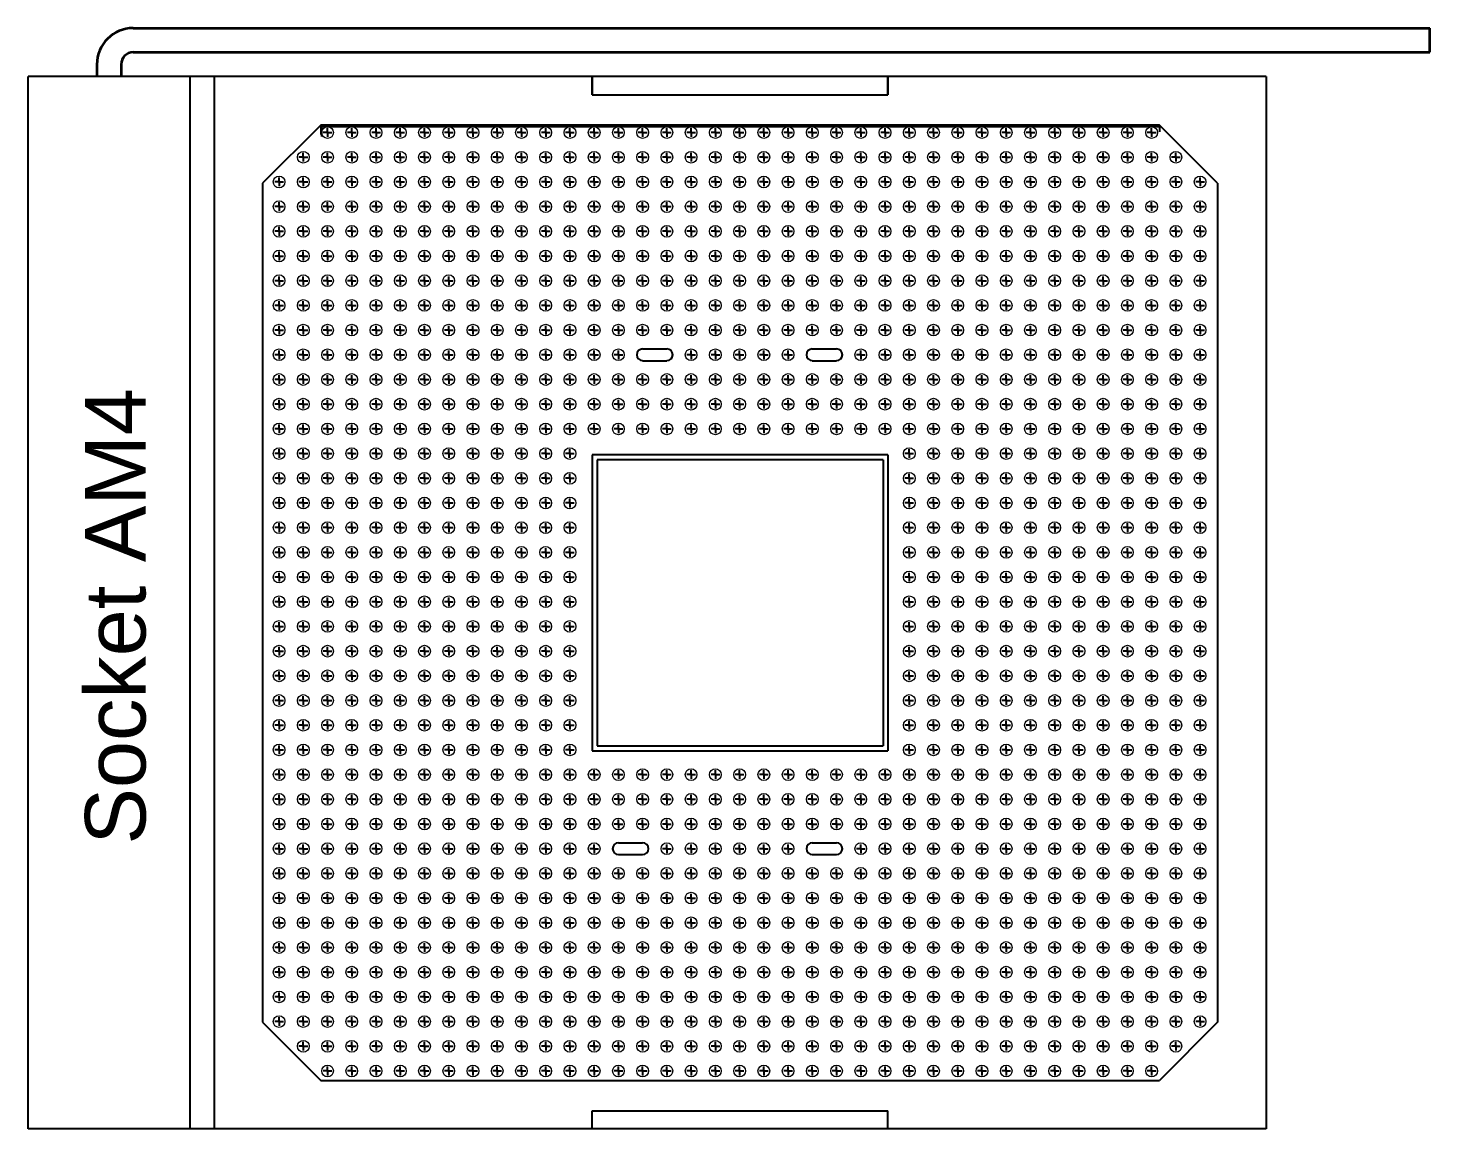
# Model space of a CAD drawing. Header units: millimetres. Extents: x 2 to 2300, y 1 to 1245.
# Drawn here: x 1.7 to 59.5, y 1.1 to 46.5 of the extents above; entities that cross this region are included whole.
import ezdxf

# ---------------------------------------------------------------- set-up
doc = ezdxf.new("R2010")
doc.units = ezdxf.units.MM
doc.layers.add('Carcasa soclu procesor', color=10, linetype='Continuous')
doc.layers.add('Maneta', color=80, linetype='Continuous', lineweight=35)
doc.layers.add('Pini', color=50, linetype='Continuous', lineweight=0)
doc.styles.get("Standard").update_dxf_attribs({"font": 'arial.ttf'})

# ---------------------------------------------------------------- blocks, each defined once
blk = doc.blocks.new('*U4')
at = {"layer": 'Pini', "color": 0, "linetype": 'Continuous', "transparency": 16777216}
for p, q in [((-0.161, 0), (-0.049, 0)), ((-0.024, 0), (0.024, 0)), ((0, 0.049), (0, 0.161)), ((0, -0.024), (0, 0.024)), ((0.049, 0), (0.161, 0)), ((0, -0.161), (0, -0.049))]:
    blk.add_line(p, q, dxfattribs=at)
blk = doc.blocks.new('pin')
at = {"layer": 'Pini', "lineweight": -3}
for q in [(-0.18, 0), (0, 0.18), (0.18, 0), (0, -0.18)]:
    blk.add_line((0, 0), q, dxfattribs=at)
at = {"layer": 'Pini'}
blk.add_circle((0, 0), 0.242, dxfattribs=at)
at = {"layer": 'Pini', "color": 61, "linetype": 'Continuous', "true_color": 0xedee99}
blk.add_blockref('*U4', (0, 0), dxfattribs=at)

msp = doc.modelspace()

# ---------------------------------------------------------------- hatches: boundary and pattern name
at = {"layer": 'Carcasa soclu procesor', "lineweight": -3}
h = msp.add_hatch(color=256, dxfattribs=at)
h.dxf.hatch_style = 1
h.paths.add_polyline_path([(14.452, 42.487), (13.787, 42.487), (13.869, 42.468), (14.267, 42.468), (14.267, 42.423), (14.452, 42.422)])
h = msp.add_hatch(color=256, dxfattribs=at)
h.dxf.hatch_style = 1
h.paths.add_polyline_path([(14.267, 42.468), (13.869, 42.468), (14.059, 42.422), (14.076, 42.421), (14.267, 42.421)])
h = msp.add_hatch(color=256, dxfattribs=at)
h.dxf.hatch_style = 1
h.paths.add_polyline_path([(23.683, 42.487), (14.452, 42.487), (14.452, 42.422), (23.687, 42.422)])
h.paths.add_polyline_path([(47.903, 42.487), (23.683, 42.487), (23.687, 42.422), (47.906, 42.422)])
h = msp.add_hatch(color=256, dxfattribs=at)
h.dxf.hatch_style = 1
h.paths.add_polyline_path([(48.183, 42.487), (47.903, 42.487), (47.906, 42.421), (47.906, 42.469), (48.182, 42.469), (48.182, 42.445)])
h = msp.add_hatch(color=256, dxfattribs=at)
h.dxf.hatch_style = 1
h.paths.add_polyline_path([(47.903, 42.487), (47.903, 42.422), (47.906, 42.422)])
h = msp.add_hatch(dxfattribs=at)
h.set_pattern_fill('ANGLE', color=256)
h.set_pattern_definition([(0, (0, 0), (0, 6.985), [5.08, -1.905]), (90, (0, 0), (-6.985, 4e-16), [5.08, -1.905])])
h.paths.add_polyline_path([(48.182, 42.445), (48.182, 42.469), (47.906, 42.469), (47.906, 42.421), (48.066, 42.421)])
h = msp.add_hatch(color=256, dxfattribs=at)
h.dxf.hatch_style = 1
h.paths.add_polyline_path([(48.387, 42.487), (48.183, 42.487), (48.182, 42.445)])

# ---------------------------------------------------------------- linework, layer by layer
at = {"layer": 'Carcasa soclu procesor'}
for p, q in [((1.707, 1.087), (1.707, 44.487)), ((8.387, 44.487), (1.707, 44.487)), ((9.387, 44.487), (8.387, 44.487)), ((8.387, 44.487), (8.387, 1.087)), ((9.387, 44.487), (9.387, 1.087)), ((52.787, 44.487), (9.387, 44.487)), ((24.987, 44.487), (24.987, 43.737)), ((24.987, 43.737), (24.987, 44.487)), ((37.187, 44.487), (37.187, 43.737)), ((37.187, 43.737), (37.187, 44.487)), ((52.787, 44.487), (52.787, 1.087)), ((24.987, 43.737), (37.187, 43.737)), ((13.787, 42.487), (11.387, 40.087)), ((13.787, 42.487), (48.387, 42.487)), ((50.787, 40.087), (48.387, 42.487)), ((11.387, 40.087), (11.387, 5.487)), ((50.787, 40.087), (50.787, 5.487)), ((37.187, 28.887), (24.987, 28.887)), ((24.987, 28.887), (24.987, 16.687)), ((36.987, 28.687), (25.187, 28.687)), ((25.187, 28.687), (25.187, 16.887)), ((36.987, 28.687), (36.987, 16.887)), ((37.187, 28.887), (37.187, 16.687)), ((25.187, 16.887), (36.987, 16.887)), ((24.987, 16.687), (37.187, 16.687)), ((11.387, 5.487), (13.787, 3.087)), ((50.787, 5.487), (48.387, 3.087)), ((13.787, 3.087), (48.387, 3.087)), ((24.987, 1.087), (24.987, 1.837)), ((24.987, 1.837), (37.187, 1.837)), ((37.187, 1.087), (37.187, 1.837)), ((52.787, 1.087), (1.707, 1.087)), ((9.387, 1.087), (8.387, 1.087))]:
    msp.add_line(p, q, dxfattribs=at)
at = {"layer": 'Carcasa soclu procesor', "lineweight": -3}
for p, q in [((14.065, 42.421), (13.787, 42.487)), ((13.787, 42.487), (48.387, 42.487)), ((48.387, 42.487), (13.787, 42.487)), ((13.787, 42.487), (13.787, 42.104)), ((14.452, 42.487), (13.787, 42.487)), ((14.059, 42.422), (13.787, 42.424)), ((13.787, 42.424), (14.452, 42.422)), ((14.267, 42.468), (13.814, 42.468)), ((13.814, 42.468), (13.814, 42.422)), ((13.814, 42.468), (13.814, 42.019)), ((13.814, 42.422), (14.059, 42.422)), ((48.066, 42.421), (13.814, 42.422)), ((14.065, 42.421), (13.938, 42.421)), ((14.059, 42.422), (14.086, 42.42)), ((48.066, 42.421), (14.065, 42.421)), ((14.065, 42.421), (14.267, 42.421)), ((14.267, 42.421), (14.267, 42.468)), ((14.424, 42.422), (14.425, 42.487)), ((48.183, 42.421), (14.424, 42.422)), ((14.425, 42.487), (48.183, 42.487)), ((14.452, 42.422), (14.452, 42.487)), ((47.903, 42.487), (14.452, 42.487)), ((14.452, 42.487), (14.452, 42.422)), ((47.903, 42.487), (14.452, 42.487)), ((14.452, 42.487), (14.452, 42.422)), ((14.452, 42.422), (14.452, 42.487)), ((14.452, 42.487), (48.387, 42.487)), ((14.452, 42.422), (14.452, 42.487)), ((14.452, 42.422), (14.452, 42.487)), ((14.452, 42.422), (14.452, 42.487)), ((14.452, 42.487), (23.683, 42.487)), ((14.452, 42.422), (14.452, 42.487)), ((14.452, 42.422), (47.906, 42.422)), ((14.452, 42.422), (47.906, 42.421)), ((48.059, 42.421), (14.452, 42.422)), ((23.688, 42.422), (14.452, 42.422)), ((23.683, 42.487), (23.688, 42.422)), ((47.906, 42.421), (47.903, 42.487)), ((47.906, 42.421), (47.903, 42.487)), ((47.906, 42.422), (47.903, 42.487)), ((47.906, 42.422), (47.903, 42.487)), ((47.906, 42.422), (47.903, 42.487)), ((48.182, 42.469), (47.906, 42.469)), ((47.906, 42.469), (47.906, 42.421)), ((47.906, 42.421), (47.906, 42.469)), ((47.906, 42.421), (48.182, 42.421)), ((48.182, 42.421), (47.906, 42.421)), ((48.387, 42.42), (48.059, 42.421)), ((48.064, 42.421), (48.064, 42.421)), ((48.064, 42.421), (48.182, 42.421)), ((48.064, 42.421), (48.387, 42.42)), ((48.066, 42.421), (48.387, 42.487)), ((48.182, 42.445), (48.183, 42.487)), ((48.183, 42.487), (48.182, 42.421)), ((48.182, 42.421), (48.182, 42.469)), ((48.387, 42.454), (48.182, 42.445)), ((48.183, 42.487), (48.387, 42.487)), ((48.183, 42.487), (48.183, 42.421)), ((48.387, 42.487), (48.387, 42.209)), ((48.387, 42.487), (48.387, 42.454)), ((48.387, 42.487), (48.387, 42.42)), ((27.065, 33.255), (28.065, 33.255)), ((34.065, 33.255), (35.065, 33.255)), ((27.065, 32.77), (28.065, 32.77)), ((34.065, 32.77), (35.065, 32.77)), ((26.065, 12.887), (27.065, 12.887)), ((34.065, 12.887), (35.065, 12.887)), ((26.065, 12.402), (27.065, 12.402)), ((34.065, 12.402), (35.065, 12.402))]:
    msp.add_line(p, q, dxfattribs=at)
at = {"layer": 'Carcasa soclu procesor'}
for centre, start, end in [((27.065, 33.013), 90, 270), ((28.065, 33.013), 270, 90), ((34.065, 33.013), 90, 270), ((35.065, 33.013), 270, 90), ((26.065, 12.644), 90, 270), ((27.065, 12.644), 270, 90), ((34.065, 12.644), 90, 270), ((35.065, 12.644), 270, 90)]:
    msp.add_arc(centre, 0.242, start, end, dxfattribs=at)
at = {"layer": 'Maneta'}
for p, q in [((6.047, 46.487), (59.547, 46.487)), ((59.547, 45.487), (59.547, 46.487)), ((6.047, 45.487), (59.547, 45.487)), ((4.547, 44.987), (4.547, 44.487)), ((5.547, 44.987), (5.547, 44.487)), ((4.547, 44.487), (4.547, 44.487)), ((5.547, 44.487), (5.547, 44.487))]:
    msp.add_line(p, q, dxfattribs=at)
for radius in [1.5, 0.5]:
    msp.add_arc((6.047, 44.987), radius, 90, 180, dxfattribs=at)

# ---------------------------------------------------------------- block references
at = {"layer": 'Pini', "lineweight": -3}
for p in [(14.065, 42.178), (15.065, 42.178), (16.065, 42.178), (17.065, 42.178), (18.065, 42.178), (19.065, 42.178), (20.065, 42.178), (21.065, 42.178), (22.065, 42.178), (23.065, 42.178), (24.065, 42.178), (25.065, 42.178), (26.065, 42.178), (27.065, 42.178), (28.065, 42.178), (29.065, 42.178), (30.065, 42.178), (31.065, 42.178), (32.065, 42.178), (33.065, 42.178), (34.065, 42.178), (35.065, 42.178), (36.065, 42.178), (37.065, 42.178), (38.065, 42.178), (39.065, 42.178), (40.065, 42.178), (41.065, 42.178), (42.065, 42.178), (43.065, 42.178), (44.065, 42.178), (45.065, 42.178), (46.065, 42.178), (47.065, 42.178), (48.065, 42.178), (13.065, 41.16), (14.065, 41.16), (15.065, 41.16), (16.065, 41.16), (17.065, 41.16), (18.065, 41.16), (19.065, 41.16), (20.065, 41.16), (21.065, 41.16), (22.065, 41.16), (23.065, 41.16), (24.065, 41.16), (25.065, 41.16), (26.065, 41.16), (27.065, 41.16), (28.065, 41.16), (29.065, 41.16), (30.065, 41.16), (31.065, 41.16), (32.065, 41.16), (33.065, 41.16), (34.065, 41.16), (35.065, 41.16), (36.065, 41.16), (37.065, 41.16), (38.065, 41.16), (39.065, 41.16), (40.065, 41.16), (41.065, 41.16), (42.065, 41.16), (43.065, 41.16), (44.065, 41.16), (45.065, 41.16), (46.065, 41.16), (47.065, 41.16), (48.065, 41.16), (49.065, 41.16), (12.065, 40.141), (13.065, 40.141), (14.065, 40.141), (15.065, 40.141), (16.065, 40.141), (17.065, 40.141), (18.065, 40.141), (19.065, 40.141), (20.065, 40.141), (21.065, 40.141), (22.065, 40.141), (23.065, 40.141), (24.065, 40.141), (25.065, 40.141), (26.065, 40.141), (27.065, 40.141), (28.065, 40.141), (29.065, 40.141), (30.065, 40.141), (31.065, 40.141), (32.065, 40.141), (33.065, 40.141), (34.065, 40.141), (35.065, 40.141), (36.065, 40.141), (37.065, 40.141), (38.065, 40.141), (39.065, 40.141), (40.065, 40.141), (41.065, 40.141), (42.065, 40.141), (43.065, 40.141), (44.065, 40.141), (45.065, 40.141), (46.065, 40.141), (47.065, 40.141), (48.065, 40.141), (49.065, 40.141), (50.065, 40.141), (12.065, 39.123), (13.065, 39.123), (14.065, 39.123), (15.065, 39.123), (16.065, 39.123), (17.065, 39.123), (18.065, 39.123), (19.065, 39.123), (20.065, 39.123), (21.065, 39.123), (22.065, 39.123), (23.065, 39.123), (24.065, 39.123), (25.065, 39.123), (26.065, 39.123), (27.065, 39.123), (28.065, 39.123), (29.065, 39.123), (30.065, 39.123), (31.065, 39.123), (32.065, 39.123), (33.065, 39.123), (34.065, 39.123), (35.065, 39.123), (36.065, 39.123), (37.065, 39.123), (38.065, 39.123), (39.065, 39.123), (40.065, 39.123), (41.065, 39.123), (42.065, 39.123), (43.065, 39.123), (44.065, 39.123), (45.065, 39.123), (46.065, 39.123), (47.065, 39.123), (48.065, 39.123), (49.065, 39.123), (50.065, 39.123), (12.065, 38.105), (13.065, 38.105), (14.065, 38.105), (15.065, 38.105), (16.065, 38.105), (17.065, 38.105), (18.065, 38.105), (19.065, 38.105), (20.065, 38.105), (21.065, 38.105), (22.065, 38.105), (23.065, 38.105), (24.065, 38.105), (25.065, 38.105), (26.065, 38.105), (27.065, 38.105), (28.065, 38.105), (29.065, 38.105), (30.065, 38.105), (31.065, 38.105), (32.065, 38.105), (33.065, 38.105), (34.065, 38.105), (35.065, 38.105), (36.065, 38.105), (37.065, 38.105), (38.065, 38.105), (39.065, 38.105), (40.065, 38.105), (41.065, 38.105), (42.065, 38.105), (43.065, 38.105), (44.065, 38.105), (45.065, 38.105), (46.065, 38.105), (47.065, 38.105), (48.065, 38.105), (49.065, 38.105), (50.065, 38.105), (12.065, 37.086), (13.065, 37.086), (14.065, 37.086), (15.065, 37.086), (16.065, 37.086), (17.065, 37.086), (18.065, 37.086), (19.065, 37.086), (20.065, 37.086), (21.065, 37.086), (22.065, 37.086), (23.065, 37.086), (24.065, 37.086), (25.065, 37.086), (26.065, 37.086), (27.065, 37.086), (28.065, 37.086), (29.065, 37.086), (30.065, 37.086), (31.065, 37.086), (32.065, 37.086), (33.065, 37.086), (34.065, 37.086), (35.065, 37.086), (36.065, 37.086), (37.065, 37.086), (38.065, 37.086), (39.065, 37.086), (40.065, 37.086), (41.065, 37.086), (42.065, 37.086), (43.065, 37.086), (44.065, 37.086), (45.065, 37.086), (46.065, 37.086), (47.065, 37.086), (48.065, 37.086), (49.065, 37.086), (50.065, 37.086), (12.065, 36.068), (13.065, 36.068), (14.065, 36.068), (15.065, 36.068), (16.065, 36.068), (17.065, 36.068), (18.065, 36.068), (19.065, 36.068), (20.065, 36.068), (21.065, 36.068), (22.065, 36.068), (23.065, 36.068), (24.065, 36.068), (25.065, 36.068), (26.065, 36.068), (27.065, 36.068), (28.065, 36.068), (29.065, 36.068), (30.065, 36.068), (31.065, 36.068), (32.065, 36.068), (33.065, 36.068), (34.065, 36.068), (35.065, 36.068), (36.065, 36.068), (37.065, 36.068), (38.065, 36.068), (39.065, 36.068), (40.065, 36.068), (41.065, 36.068), (42.065, 36.068), (43.065, 36.068), (44.065, 36.068), (45.065, 36.068), (46.065, 36.068), (47.065, 36.068), (48.065, 36.068), (49.065, 36.068), (50.065, 36.068), (12.065, 35.049), (13.065, 35.049), (14.065, 35.049), (15.065, 35.049), (16.065, 35.049), (17.065, 35.049), (18.065, 35.049), (19.065, 35.049), (20.065, 35.049), (21.065, 35.049), (22.065, 35.049), (23.065, 35.049), (24.065, 35.049), (25.065, 35.049), (26.065, 35.049), (27.065, 35.049), (28.065, 35.049), (29.065, 35.049), (30.065, 35.049), (31.065, 35.049), (32.065, 35.049), (33.065, 35.049), (34.065, 35.049), (35.065, 35.049), (36.065, 35.049), (37.065, 35.049), (38.065, 35.049), (39.065, 35.049), (40.065, 35.049), (41.065, 35.049), (42.065, 35.049), (43.065, 35.049), (44.065, 35.049), (45.065, 35.049), (46.065, 35.049), (47.065, 35.049), (48.065, 35.049), (49.065, 35.049), (50.065, 35.049), (12.065, 34.031), (13.065, 34.031), (14.065, 34.031), (15.065, 34.031), (16.065, 34.031), (17.065, 34.031), (18.065, 34.031), (19.065, 34.031), (20.065, 34.031), (21.065, 34.031), (22.065, 34.031), (23.065, 34.031), (24.065, 34.031), (25.065, 34.031), (26.065, 34.031), (27.065, 34.031), (28.065, 34.031), (29.065, 34.031), (30.065, 34.031), (31.065, 34.031), (32.065, 34.031), (33.065, 34.031), (34.065, 34.031), (35.065, 34.031), (36.065, 34.031), (37.065, 34.031), (38.065, 34.031), (39.065, 34.031), (40.065, 34.031), (41.065, 34.031), (42.065, 34.031), (43.065, 34.031), (44.065, 34.031), (45.065, 34.031), (46.065, 34.031), (47.065, 34.031), (48.065, 34.031), (49.065, 34.031), (50.065, 34.031), (12.065, 33.013), (13.065, 33.013), (14.065, 33.013), (15.065, 33.013), (16.065, 33.013), (17.065, 33.013), (18.065, 33.013), (19.065, 33.013), (20.065, 33.013), (21.065, 33.013), (22.065, 33.013), (23.065, 33.013), (24.065, 33.013), (25.065, 33.013), (26.065, 33.013), (29.065, 33.013), (30.065, 33.013), (31.065, 33.013), (32.065, 33.013), (33.065, 33.013), (36.065, 33.013), (37.065, 33.013), (38.065, 33.013), (39.065, 33.013), (40.065, 33.013), (41.065, 33.013), (42.065, 33.013), (43.065, 33.013), (44.065, 33.013), (45.065, 33.013), (46.065, 33.013), (47.065, 33.013), (48.065, 33.013), (49.065, 33.013), (50.065, 33.013), (12.065, 31.994), (13.065, 31.994), (14.065, 31.994), (15.065, 31.994), (16.065, 31.994), (17.065, 31.994), (18.065, 31.994), (19.065, 31.994), (20.065, 31.994), (21.065, 31.994), (22.065, 31.994), (23.065, 31.994), (24.065, 31.994), (25.065, 31.994), (26.065, 31.994), (27.065, 31.994), (28.065, 31.994), (29.065, 31.994), (30.065, 31.994), (31.065, 31.994), (32.065, 31.994), (33.065, 31.994), (34.065, 31.994), (35.065, 31.994), (36.065, 31.994), (37.065, 31.994), (38.065, 31.994), (39.065, 31.994), (40.065, 31.994), (41.065, 31.994), (42.065, 31.994), (43.065, 31.994), (44.065, 31.994), (45.065, 31.994), (46.065, 31.994), (47.065, 31.994), (48.065, 31.994), (49.065, 31.994), (50.065, 31.994), (12.065, 30.976), (13.065, 30.976), (14.065, 30.976), (15.065, 30.976), (16.065, 30.976), (17.065, 30.976), (18.065, 30.976), (19.065, 30.976), (20.065, 30.976), (21.065, 30.976), (22.065, 30.976), (23.065, 30.976), (24.065, 30.976), (25.065, 30.976), (26.065, 30.976), (27.065, 30.976), (28.065, 30.976), (29.065, 30.976), (30.065, 30.976), (31.065, 30.976), (32.065, 30.976), (33.065, 30.976), (34.065, 30.976), (35.065, 30.976), (36.065, 30.976), (37.065, 30.976), (38.065, 30.976), (39.065, 30.976), (40.065, 30.976), (41.065, 30.976), (42.065, 30.976), (43.065, 30.976), (44.065, 30.976), (45.065, 30.976), (46.065, 30.976), (47.065, 30.976), (48.065, 30.976), (49.065, 30.976), (50.065, 30.976), (12.065, 29.957), (13.065, 29.957), (14.065, 29.957), (15.065, 29.957), (16.065, 29.957), (17.065, 29.957), (18.065, 29.957), (19.065, 29.957), (20.065, 29.957), (21.065, 29.957), (22.065, 29.957), (23.065, 29.957), (24.065, 29.957), (25.065, 29.957), (26.065, 29.957), (27.065, 29.957), (28.065, 29.957), (29.065, 29.957), (30.065, 29.957), (31.065, 29.957), (32.065, 29.957), (33.065, 29.957), (34.065, 29.957), (35.065, 29.957), (36.065, 29.957), (37.065, 29.957), (38.065, 29.957), (39.065, 29.957), (40.065, 29.957), (41.065, 29.957), (42.065, 29.957), (43.065, 29.957), (44.065, 29.957), (45.065, 29.957), (46.065, 29.957), (47.065, 29.957), (48.065, 29.957), (49.065, 29.957), (50.065, 29.957), (12.065, 28.939), (13.065, 28.939), (14.065, 28.939), (15.065, 28.939), (16.065, 28.939), (17.065, 28.939), (18.065, 28.939), (19.065, 28.939), (20.065, 28.939), (21.065, 28.939), (22.065, 28.939), (23.065, 28.939), (24.065, 28.939), (38.065, 28.939), (39.065, 28.939), (40.065, 28.939), (41.065, 28.939), (42.065, 28.939), (43.065, 28.939), (44.065, 28.939), (45.065, 28.939), (46.065, 28.939), (47.065, 28.939), (48.065, 28.939), (49.065, 28.939), (50.065, 28.939), (12.065, 27.92), (13.065, 27.92), (14.065, 27.92), (15.065, 27.92), (16.065, 27.92), (17.065, 27.92), (18.065, 27.92), (19.065, 27.92), (20.065, 27.92), (21.065, 27.92), (22.065, 27.92), (23.065, 27.92), (24.065, 27.92), (38.065, 27.92), (39.065, 27.92), (40.065, 27.92), (41.065, 27.92), (42.065, 27.92), (43.065, 27.92), (44.065, 27.92), (45.065, 27.92), (46.065, 27.92), (47.065, 27.92), (48.065, 27.92), (49.065, 27.92), (50.065, 27.92), (12.065, 26.902), (13.065, 26.902), (14.065, 26.902), (15.065, 26.902), (16.065, 26.902), (17.065, 26.902), (18.065, 26.902), (19.065, 26.902), (20.065, 26.902), (21.065, 26.902), (22.065, 26.902), (23.065, 26.902), (24.065, 26.902), (38.065, 26.902), (39.065, 26.902), (40.065, 26.902), (41.065, 26.902), (42.065, 26.902), (43.065, 26.902), (44.065, 26.902), (45.065, 26.902), (46.065, 26.902), (47.065, 26.902), (48.065, 26.902), (49.065, 26.902), (50.065, 26.902), (12.065, 25.884), (13.065, 25.884), (14.065, 25.884), (15.065, 25.884), (16.065, 25.884), (17.065, 25.884), (18.065, 25.884), (19.065, 25.884), (20.065, 25.884), (21.065, 25.884), (22.065, 25.884), (23.065, 25.884), (24.065, 25.884), (38.065, 25.884), (39.065, 25.884), (40.065, 25.884), (41.065, 25.884), (42.065, 25.884), (43.065, 25.884), (44.065, 25.884), (45.065, 25.884), (46.065, 25.884), (47.065, 25.884), (48.065, 25.884), (49.065, 25.884), (50.065, 25.884), (12.065, 24.865), (13.065, 24.865), (14.065, 24.865), (15.065, 24.865), (16.065, 24.865), (17.065, 24.865), (18.065, 24.865), (19.065, 24.865), (20.065, 24.865), (21.065, 24.865), (22.065, 24.865), (23.065, 24.865), (24.065, 24.865), (38.065, 24.865), (39.065, 24.865), (40.065, 24.865), (41.065, 24.865), (42.065, 24.865), (43.065, 24.865), (44.065, 24.865), (45.065, 24.865), (46.065, 24.865), (47.065, 24.865), (48.065, 24.865), (49.065, 24.865), (50.065, 24.865), (12.065, 23.847), (13.065, 23.847), (14.065, 23.847), (15.065, 23.847), (16.065, 23.847), (17.065, 23.847), (18.065, 23.847), (19.065, 23.847), (20.065, 23.847), (21.065, 23.847), (22.065, 23.847), (23.065, 23.847), (24.065, 23.847), (38.065, 23.847), (39.065, 23.847), (40.065, 23.847), (41.065, 23.847), (42.065, 23.847), (43.065, 23.847), (44.065, 23.847), (45.065, 23.847), (46.065, 23.847), (47.065, 23.847), (48.065, 23.847), (49.065, 23.847), (50.065, 23.847), (12.065, 22.828), (13.065, 22.828), (14.065, 22.828), (15.065, 22.828), (16.065, 22.828), (17.065, 22.828), (18.065, 22.828), (19.065, 22.828), (20.065, 22.828), (21.065, 22.828), (22.065, 22.828), (23.065, 22.828), (24.065, 22.828), (38.065, 22.828), (39.065, 22.828), (40.065, 22.828), (41.065, 22.828), (42.065, 22.828), (43.065, 22.828), (44.065, 22.828), (45.065, 22.828), (46.065, 22.828), (47.065, 22.828), (48.065, 22.828), (49.065, 22.828), (50.065, 22.828), (12.065, 21.81), (13.065, 21.81), (14.065, 21.81), (15.065, 21.81), (16.065, 21.81), (17.065, 21.81), (18.065, 21.81), (19.065, 21.81), (20.065, 21.81), (21.065, 21.81), (22.065, 21.81), (23.065, 21.81), (24.065, 21.81), (38.065, 21.81), (39.065, 21.81), (40.065, 21.81), (41.065, 21.81), (42.065, 21.81), (43.065, 21.81), (44.065, 21.81), (45.065, 21.81), (46.065, 21.81), (47.065, 21.81), (48.065, 21.81), (49.065, 21.81), (50.065, 21.81), (12.065, 20.791), (13.065, 20.791), (14.065, 20.791), (15.065, 20.791), (16.065, 20.791), (17.065, 20.791), (18.065, 20.791), (19.065, 20.791), (20.065, 20.791), (21.065, 20.791), (22.065, 20.791), (23.065, 20.791), (24.065, 20.791), (38.065, 20.791), (39.065, 20.791), (40.065, 20.791), (41.065, 20.791), (42.065, 20.791), (43.065, 20.791), (44.065, 20.791), (45.065, 20.791), (46.065, 20.791), (47.065, 20.791), (48.065, 20.791), (49.065, 20.791), (50.065, 20.791), (12.065, 19.773), (13.065, 19.773), (14.065, 19.773), (15.065, 19.773), (16.065, 19.773), (17.065, 19.773), (18.065, 19.773), (19.065, 19.773), (20.065, 19.773), (21.065, 19.773), (22.065, 19.773), (23.065, 19.773), (24.065, 19.773), (38.065, 19.773), (39.065, 19.773), (40.065, 19.773), (41.065, 19.773), (42.065, 19.773), (43.065, 19.773), (44.065, 19.773), (45.065, 19.773), (46.065, 19.773), (47.065, 19.773), (48.065, 19.773), (49.065, 19.773), (50.065, 19.773), (12.065, 18.755), (13.065, 18.755), (14.065, 18.755), (15.065, 18.755), (16.065, 18.755), (17.065, 18.755), (18.065, 18.755), (19.065, 18.755), (20.065, 18.755), (21.065, 18.755), (22.065, 18.755), (23.065, 18.755), (24.065, 18.755), (38.065, 18.755), (39.065, 18.755), (40.065, 18.755), (41.065, 18.755), (42.065, 18.755), (43.065, 18.755), (44.065, 18.755), (45.065, 18.755), (46.065, 18.755), (47.065, 18.755), (48.065, 18.755), (49.065, 18.755), (50.065, 18.755), (12.065, 17.736), (13.065, 17.736), (14.065, 17.736), (15.065, 17.736), (16.065, 17.736), (17.065, 17.736), (18.065, 17.736), (19.065, 17.736), (20.065, 17.736), (21.065, 17.736), (22.065, 17.736), (23.065, 17.736), (24.065, 17.736), (38.065, 17.736), (39.065, 17.736), (40.065, 17.736), (41.065, 17.736), (42.065, 17.736), (43.065, 17.736), (44.065, 17.736), (45.065, 17.736), (46.065, 17.736), (47.065, 17.736), (48.065, 17.736), (49.065, 17.736), (50.065, 17.736), (12.065, 16.718), (13.065, 16.718), (14.065, 16.718), (15.065, 16.718), (16.065, 16.718), (17.065, 16.718), (18.065, 16.718), (19.065, 16.718), (20.065, 16.718), (21.065, 16.718), (22.065, 16.718), (23.065, 16.718), (24.065, 16.718), (38.065, 16.718), (39.065, 16.718), (40.065, 16.718), (41.065, 16.718), (42.065, 16.718), (43.065, 16.718), (44.065, 16.718), (45.065, 16.718), (46.065, 16.718), (47.065, 16.718), (48.065, 16.718), (49.065, 16.718), (50.065, 16.718), (12.065, 15.699), (13.065, 15.699), (14.065, 15.699), (15.065, 15.699), (16.065, 15.699), (17.065, 15.699), (18.065, 15.699), (19.065, 15.699), (20.065, 15.699), (21.065, 15.699), (22.065, 15.699), (23.065, 15.699), (24.065, 15.699), (25.065, 15.699), (26.065, 15.699), (27.065, 15.699), (28.065, 15.699), (29.065, 15.699), (30.065, 15.699), (31.065, 15.699), (32.065, 15.699), (33.065, 15.699), (34.065, 15.699), (35.065, 15.699), (36.065, 15.699), (37.065, 15.699), (38.065, 15.699), (39.065, 15.699), (40.065, 15.699), (41.065, 15.699), (42.065, 15.699), (43.065, 15.699), (44.065, 15.699), (45.065, 15.699), (46.065, 15.699), (47.065, 15.699), (48.065, 15.699), (49.065, 15.699), (50.065, 15.699), (12.065, 14.681), (13.065, 14.681), (14.065, 14.681), (15.065, 14.681), (16.065, 14.681), (17.065, 14.681), (18.065, 14.681), (19.065, 14.681), (20.065, 14.681), (21.065, 14.681), (22.065, 14.681), (23.065, 14.681), (24.065, 14.681), (25.065, 14.681), (26.065, 14.681), (27.065, 14.681), (28.065, 14.681), (29.065, 14.681), (30.065, 14.681), (31.065, 14.681), (32.065, 14.681), (33.065, 14.681), (34.065, 14.681), (35.065, 14.681), (36.065, 14.681), (37.065, 14.681), (38.065, 14.681), (39.065, 14.681), (40.065, 14.681), (41.065, 14.681), (42.065, 14.681), (43.065, 14.681), (44.065, 14.681), (45.065, 14.681), (46.065, 14.681), (47.065, 14.681), (48.065, 14.681), (49.065, 14.681), (50.065, 14.681), (12.065, 13.663), (13.065, 13.663), (14.065, 13.663), (15.065, 13.663), (16.065, 13.663), (17.065, 13.663), (18.065, 13.663), (19.065, 13.663), (20.065, 13.663), (21.065, 13.663), (22.065, 13.663), (23.065, 13.663), (24.065, 13.663), (25.065, 13.663), (26.065, 13.663), (27.065, 13.663), (28.065, 13.663), (29.065, 13.663), (30.065, 13.663), (31.065, 13.663), (32.065, 13.663), (33.065, 13.663), (34.065, 13.663), (35.065, 13.663), (36.065, 13.663), (37.065, 13.663), (38.065, 13.663), (39.065, 13.663), (40.065, 13.663), (41.065, 13.663), (42.065, 13.663), (43.065, 13.663), (44.065, 13.663), (45.065, 13.663), (46.065, 13.663), (47.065, 13.663), (48.065, 13.663), (49.065, 13.663), (50.065, 13.663), (12.065, 12.644), (13.065, 12.644), (14.065, 12.644), (15.065, 12.644), (16.065, 12.644), (17.065, 12.644), (18.065, 12.644), (19.065, 12.644), (20.065, 12.644), (21.065, 12.644), (22.065, 12.644), (23.065, 12.644), (24.065, 12.644), (25.065, 12.644), (28.065, 12.644), (29.065, 12.644), (30.065, 12.644), (31.065, 12.644), (32.065, 12.644), (33.065, 12.644), (36.065, 12.644), (37.065, 12.644), (38.065, 12.644), (39.065, 12.644), (40.065, 12.644), (41.065, 12.644), (42.065, 12.644), (43.065, 12.644), (44.065, 12.644), (45.065, 12.644), (46.065, 12.644), (47.065, 12.644), (48.065, 12.644), (49.065, 12.644), (50.065, 12.644), (12.065, 11.626), (13.065, 11.626), (14.065, 11.626), (15.065, 11.626), (16.065, 11.626), (17.065, 11.626), (18.065, 11.626), (19.065, 11.626), (20.065, 11.626), (21.065, 11.626), (22.065, 11.626), (23.065, 11.626), (24.065, 11.626), (25.065, 11.626), (26.065, 11.626), (27.065, 11.626), (28.065, 11.626), (29.065, 11.626), (30.065, 11.626), (31.065, 11.626), (32.065, 11.626), (33.065, 11.626), (34.065, 11.626), (35.065, 11.626), (36.065, 11.626), (37.065, 11.626), (38.065, 11.626), (39.065, 11.626), (40.065, 11.626), (41.065, 11.626), (42.065, 11.626), (43.065, 11.626), (44.065, 11.626), (45.065, 11.626), (46.065, 11.626), (47.065, 11.626), (48.065, 11.626), (49.065, 11.626), (50.065, 11.626), (12.065, 10.607), (13.065, 10.607), (14.065, 10.607), (15.065, 10.607), (16.065, 10.607), (17.065, 10.607), (18.065, 10.607), (19.065, 10.607), (20.065, 10.607), (21.065, 10.607), (22.065, 10.607), (23.065, 10.607), (24.065, 10.607), (25.065, 10.607), (26.065, 10.607), (27.065, 10.607), (28.065, 10.607), (29.065, 10.607), (30.065, 10.607), (31.065, 10.607), (32.065, 10.607), (33.065, 10.607), (34.065, 10.607), (35.065, 10.607), (36.065, 10.607), (37.065, 10.607), (38.065, 10.607), (39.065, 10.607), (40.065, 10.607), (41.065, 10.607), (42.065, 10.607), (43.065, 10.607), (44.065, 10.607), (45.065, 10.607), (46.065, 10.607), (47.065, 10.607), (48.065, 10.607), (49.065, 10.607), (50.065, 10.607), (12.065, 9.589), (13.065, 9.589), (14.065, 9.589), (15.065, 9.589), (16.065, 9.589), (17.065, 9.589), (18.065, 9.589), (19.065, 9.589), (20.065, 9.589), (21.065, 9.589), (22.065, 9.589), (23.065, 9.589), (24.065, 9.589), (25.065, 9.589), (26.065, 9.589), (27.065, 9.589), (28.065, 9.589), (29.065, 9.589), (30.065, 9.589), (31.065, 9.589), (32.065, 9.589), (33.065, 9.589), (34.065, 9.589), (35.065, 9.589), (36.065, 9.589), (37.065, 9.589), (38.065, 9.589), (39.065, 9.589), (40.065, 9.589), (41.065, 9.589), (42.065, 9.589), (43.065, 9.589), (44.065, 9.589), (45.065, 9.589), (46.065, 9.589), (47.065, 9.589), (48.065, 9.589), (49.065, 9.589), (50.065, 9.589), (12.065, 8.57), (13.065, 8.57), (14.065, 8.57), (15.065, 8.57), (16.065, 8.57), (17.065, 8.57), (18.065, 8.57), (19.065, 8.57), (20.065, 8.57), (21.065, 8.57), (22.065, 8.57), (23.065, 8.57), (24.065, 8.57), (25.065, 8.57), (26.065, 8.57), (27.065, 8.57), (28.065, 8.57), (29.065, 8.57), (30.065, 8.57), (31.065, 8.57), (32.065, 8.57), (33.065, 8.57), (34.065, 8.57), (35.065, 8.57), (36.065, 8.57), (37.065, 8.57), (38.065, 8.57), (39.065, 8.57), (40.065, 8.57), (41.065, 8.57), (42.065, 8.57), (43.065, 8.57), (44.065, 8.57), (45.065, 8.57), (46.065, 8.57), (47.065, 8.57), (48.065, 8.57), (49.065, 8.57), (50.065, 8.57), (12.065, 7.552), (13.065, 7.552), (14.065, 7.552), (15.065, 7.552), (16.065, 7.552), (17.065, 7.552), (18.065, 7.552), (19.065, 7.552), (20.065, 7.552), (21.065, 7.552), (22.065, 7.552), (23.065, 7.552), (24.065, 7.552), (25.065, 7.552), (26.065, 7.552), (27.065, 7.552), (28.065, 7.552), (29.065, 7.552), (30.065, 7.552), (31.065, 7.552), (32.065, 7.552), (33.065, 7.552), (34.065, 7.552), (35.065, 7.552), (36.065, 7.552), (37.065, 7.552), (38.065, 7.552), (39.065, 7.552), (40.065, 7.552), (41.065, 7.552), (42.065, 7.552), (43.065, 7.552), (44.065, 7.552), (45.065, 7.552), (46.065, 7.552), (47.065, 7.552), (48.065, 7.552), (49.065, 7.552), (50.065, 7.552), (12.065, 6.534), (13.065, 6.534), (14.065, 6.534), (15.065, 6.534), (16.065, 6.534), (17.065, 6.534), (18.065, 6.534), (19.065, 6.534), (20.065, 6.534), (21.065, 6.534), (22.065, 6.534), (23.065, 6.534), (24.065, 6.534), (25.065, 6.534), (26.065, 6.534), (27.065, 6.534), (28.065, 6.534), (29.065, 6.534), (30.065, 6.534), (31.065, 6.534), (32.065, 6.534), (33.065, 6.534), (34.065, 6.534), (35.065, 6.534), (36.065, 6.534), (37.065, 6.534), (38.065, 6.534), (39.065, 6.534), (40.065, 6.534), (41.065, 6.534), (42.065, 6.534), (43.065, 6.534), (44.065, 6.534), (45.065, 6.534), (46.065, 6.534), (47.065, 6.534), (48.065, 6.534), (49.065, 6.534), (50.065, 6.534), (12.065, 5.515), (13.065, 5.515), (14.065, 5.515), (15.065, 5.515), (16.065, 5.515), (17.065, 5.515), (18.065, 5.515), (19.065, 5.515), (20.065, 5.515), (21.065, 5.515), (22.065, 5.515), (23.065, 5.515), (24.065, 5.515), (25.065, 5.515), (26.065, 5.515), (27.065, 5.515), (28.065, 5.515), (29.065, 5.515), (30.065, 5.515), (31.065, 5.515), (32.065, 5.515), (33.065, 5.515), (34.065, 5.515), (35.065, 5.515), (36.065, 5.515), (37.065, 5.515), (38.065, 5.515), (39.065, 5.515), (40.065, 5.515), (41.065, 5.515), (42.065, 5.515), (43.065, 5.515), (44.065, 5.515), (45.065, 5.515), (46.065, 5.515), (47.065, 5.515), (48.065, 5.515), (49.065, 5.515), (50.065, 5.515), (13.065, 4.497), (14.065, 4.497), (15.065, 4.497), (16.065, 4.497), (17.065, 4.497), (18.065, 4.497), (19.065, 4.497), (20.065, 4.497), (21.065, 4.497), (22.065, 4.497), (23.065, 4.497), (24.065, 4.497), (25.065, 4.497), (26.065, 4.497), (27.065, 4.497), (28.065, 4.497), (29.065, 4.497), (30.065, 4.497), (31.065, 4.497), (32.065, 4.497), (33.065, 4.497), (34.065, 4.497), (35.065, 4.497), (36.065, 4.497), (37.065, 4.497), (38.065, 4.497), (39.065, 4.497), (40.065, 4.497), (41.065, 4.497), (42.065, 4.497), (43.065, 4.497), (44.065, 4.497), (45.065, 4.497), (46.065, 4.497), (47.065, 4.497), (48.065, 4.497), (49.065, 4.497), (14.065, 3.478), (15.065, 3.478), (16.065, 3.478), (17.065, 3.478), (18.065, 3.478), (19.065, 3.478), (20.065, 3.478), (21.065, 3.478), (22.065, 3.478), (23.065, 3.478), (24.065, 3.478), (25.065, 3.478), (26.065, 3.478), (27.065, 3.478), (28.065, 3.478), (29.065, 3.478), (30.065, 3.478), (31.065, 3.478), (32.065, 3.478), (33.065, 3.478), (34.065, 3.478), (35.065, 3.478), (36.065, 3.478), (37.065, 3.478), (38.065, 3.478), (39.065, 3.478), (40.065, 3.478), (41.065, 3.478), (42.065, 3.478), (43.065, 3.478), (44.065, 3.478), (45.065, 3.478), (46.065, 3.478), (47.065, 3.478), (48.065, 3.478)]:
    msp.add_blockref('pin', p, dxfattribs=at)

# ---------------------------------------------------------------- texts
at = {"layer": 'Carcasa soclu procesor', "insert": (4.057, 12.816), "char_height": 2.5, "attachment_point": 1, "rotation": 90}
msp.add_mtext_dynamic_manual_height_columns('{\\fArial|b0|i0|c238|p34;Socket AM4}', width=20.58576, gutter_width=12.5, heights=[0], dxfattribs=at)

doc.saveas('drawing.dxf')
